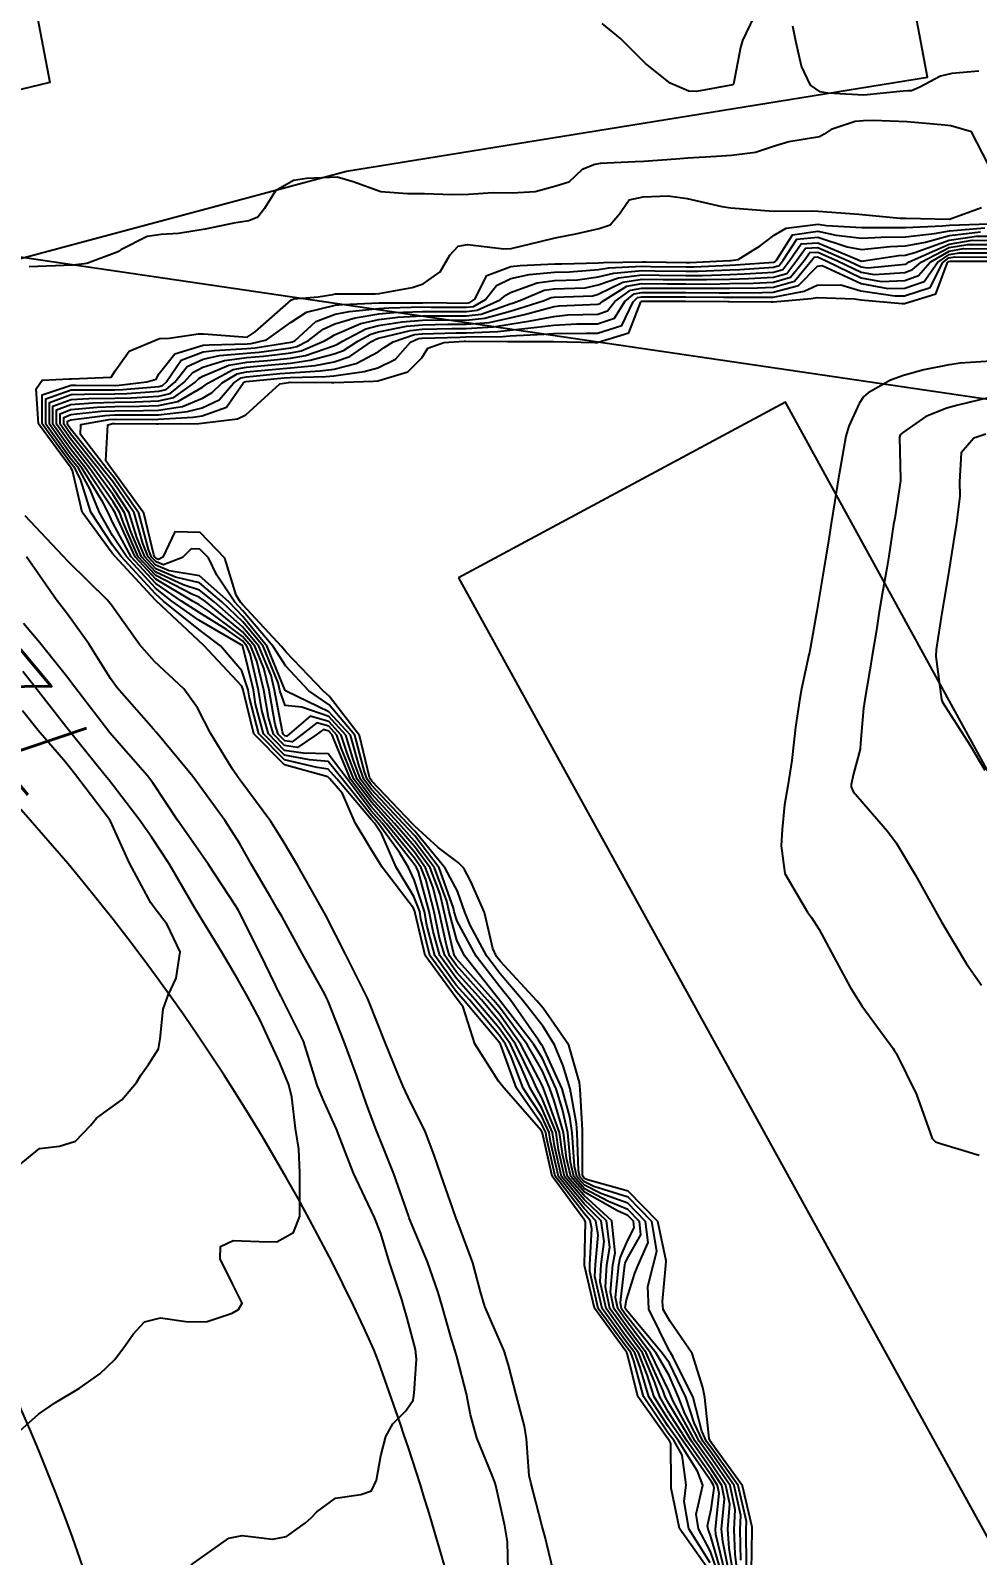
# Model space of a CAD drawing. Header units: metres. Extents: x 286371 to 293043, y 7462578 to 7466404.
# Drawn here: x 291218.5 to 291261.7, y 7463436.3 to 7463505.9 of the extents above; entities that cross this region are included whole.
import ezdxf
from ezdxf.enums import TextEntityAlignment as Align

# ---------------------------------------------------------------- set-up
doc = ezdxf.new("R2010")
doc.units = ezdxf.units.M
doc.header["$MEASUREMENT"] = 0
doc.linetypes.add('CONTINUO', pattern=[0])
for name, color, linetype in [('Cotas', 45, 'Continuous'), ('Curvas de Nivel 1m', 11, 'Continuous'), ('Curvas de Nivel 5m', 15, 'Continuous'), ('Edificações', 30, 'Continuous'), ('TEXTO', 45, 'Continuous'), ('Vias primárias', 230, 'Continuous')]:
    doc.layers.add(name, color=color, linetype=linetype)
doc.styles.add('Style-STANDARD', font='STANDARD.shx')

msp = doc.modelspace()

# ---------------------------------------------------------------- linework, layer by layer
at = {"layer": 'Curvas de Nivel 1m', "flags": 128}
for points, elevation in [([(291251.529, 7463506.562), (291251.01, 7463505.488), (291250.91, 7463505.167), (291250.595, 7463503.494), (291250.584, 7463503.474), (291250.564, 7463503.467), (291248.912, 7463503.164), (291248.559, 7463503.179), (291247.703, 7463503.537), (291246.577, 7463504.445), (291245.438, 7463505.572), (291244.604, 7463506.269)], 726), ([(291261.801, 7463504.08), (291260.564, 7463503.985), (291260.047, 7463503.856), (291259.101, 7463503.356), (291258.724, 7463503.19), (291258.551, 7463503.182), (291258.351, 7463503.168), (291256.548, 7463502.998), (291254.899, 7463503.079), (291254.55, 7463503.148), (291254.115, 7463503.441), (291253.699, 7463504.32), (291253.445, 7463505.452), (291253.298, 7463506.144)], 726), ([(291249.531, 7463435.968), (291248.562, 7463437.519), (291248.337, 7463438.758), (291248.44, 7463439.522), (291248.247, 7463440.882), (291247.881, 7463441.53), (291247.619, 7463441.884), (291246.478, 7463443.552), (291246.04, 7463445.188), (291245.903, 7463445.561), (291245.678, 7463445.859), (291244.419, 7463447.584), (291244.03, 7463449.289), (291244.038, 7463449.59), (291244.132, 7463451.215), (291244.056, 7463451.59), (291243.769, 7463451.91), (291242.455, 7463453.615), (291242.05, 7463455.392), (291242.021, 7463455.621), (291241.83, 7463456.006), (291240.688, 7463457.642), (291240.007, 7463459.528), (291239.955, 7463459.653), (291239.885, 7463459.749), (291238.267, 7463461.679), (291237.93, 7463462.049), (291236.733, 7463463.703), (291236.321, 7463465.367), (291236.265, 7463465.71), (291235.994, 7463466.4), (291235.194, 7463467.727), (291234.536, 7463469.237), (291234.194, 7463469.742), (291234.047, 7463469.911), (291232.473, 7463471.768), (291232.081, 7463472.209), (291231.574, 7463472.29), (291230.086, 7463472.629), (291228.918, 7463473.822), (291228.484, 7463475.474), (291228.433, 7463475.83), (291228.147, 7463476.698), (291227.171, 7463477.849), (291226.175, 7463478.591), (291224.565, 7463479.889), (291224.199, 7463480.218), (291222.637, 7463481.918), (291222.232, 7463482.441), (291221.243, 7463483.94), (291220.771, 7463485.461), (291220.511, 7463485.951), (291220.298, 7463486.219), (291219.018, 7463487.974), (291219.019, 7463489.3), (291220.351, 7463489.747), (291220.555, 7463489.748), (291222.351, 7463489.736), (291222.532, 7463489.741), (291223.807, 7463489.903), (291224.232, 7463490.021), (291224.36, 7463490.284), (291225.077, 7463491.18), (291226.38, 7463491.58), (291226.647, 7463491.593), (291228.38, 7463491.634), (291228.565, 7463491.646), (291229.273, 7463491.817), (291230.396, 7463492.62), (291231.098, 7463493.086), (291232.407, 7463493.396), (291232.74, 7463493.427), (291234.409, 7463493.501), (291234.634, 7463493.506), (291236.401, 7463493.514), (291236.587, 7463493.516), (291238.401, 7463493.498), (291238.554, 7463493.52), (291238.779, 7463493.669), (291239.332, 7463494.749), (291240.427, 7463495.167), (291240.857, 7463495.208), (291242.429, 7463495.287), (291242.751, 7463495.288), (291244.43, 7463495.333), (291244.663, 7463495.348), (291246.431, 7463495.376), (291246.61, 7463495.374), (291248.431, 7463495.345), (291248.607, 7463495.347), (291250.433, 7463495.441), (291250.483, 7463495.444), (291250.801, 7463495.489), (291251.815, 7463496.103), (291252.451, 7463496.596), (291252.995, 7463496.917), (291254.459, 7463497.095), (291254.843, 7463497.044), (291256.457, 7463496.946), (291256.902, 7463496.954), (291258.458, 7463496.951), (291260.14, 7463497.021), (291260.46, 7463497.051), (291262.271, 7463497.118)], 726), ([(291249.874, 7463435.499), (291249.539, 7463436.475), (291248.997, 7463437.513), (291248.892, 7463438.187), (291249.189, 7463439.51), (291248.955, 7463440.153), (291248.088, 7463441.527), (291247.624, 7463442.172), (291246.728, 7463443.548), (291246.34, 7463444.878), (291246.083, 7463445.558), (291245.682, 7463446.085), (291244.6, 7463447.581), (291244.269, 7463449.043), (291244.296, 7463449.586), (291244.416, 7463450.922), (291244.304, 7463451.586), (291243.772, 7463452.145), (291242.598, 7463453.612), (291242.235, 7463455.201), (291242.176, 7463455.619), (291241.835, 7463456.346), (291240.996, 7463457.637), (291240.435, 7463459.087), (291240.184, 7463459.65), (291239.89, 7463460.062), (291238.534, 7463461.675), (291237.934, 7463462.342), (291236.957, 7463463.699), (291236.597, 7463465.083), (291236.483, 7463465.707), (291236.006, 7463467.16), (291235.756, 7463467.718), (291235.347, 7463468.402), (291234.372, 7463469.74), (291234.05, 7463470.108), (291232.728, 7463471.765), (291232.086, 7463472.555), (291231.238, 7463472.636), (291230.09, 7463472.851), (291229.138, 7463473.819), (291228.766, 7463475.183), (291228.667, 7463475.826), (291228.192, 7463477.806), (291228.181, 7463477.834), (291228.164, 7463477.853), (291228.11, 7463477.891), (291226.181, 7463479.016), (291224.944, 7463479.883), (291224.203, 7463480.468), (291222.878, 7463481.915), (291222.238, 7463482.874), (291221.638, 7463483.934), (291221.204, 7463485.012), (291220.682, 7463485.949), (291220.301, 7463486.42), (291219.185, 7463487.972), (291219.185, 7463489.128), (291220.348, 7463489.531), (291220.757, 7463489.539), (291222.348, 7463489.541), (291222.712, 7463489.555), (291224.351, 7463489.689), (291224.512, 7463489.73), (291224.683, 7463489.89), (291225.367, 7463490.881), (291226.375, 7463491.267), (291226.894, 7463491.336), (291228.376, 7463491.425), (291228.751, 7463491.452), (291230.382, 7463491.707), (291230.454, 7463491.722), (291230.579, 7463491.792), (291231.513, 7463492.657), (291232.399, 7463492.991), (291233.04, 7463493.116), (291234.404, 7463493.254), (291234.854, 7463493.279), (291236.398, 7463493.317), (291236.784, 7463493.313), (291238.399, 7463493.307), (291238.723, 7463493.346), (291239.267, 7463493.661), (291239.768, 7463494.3), (291240.419, 7463494.612), (291241.258, 7463494.796), (291242.423, 7463494.911), (291243.11, 7463494.918), (291244.426, 7463495.026), (291244.907, 7463495.098), (291246.428, 7463495.178), (291246.805, 7463495.173), (291248.428, 7463495.149), (291248.796, 7463495.152), (291250.43, 7463495.223), (291250.681, 7463495.24), (291252.433, 7463495.369), (291252.505, 7463495.392), (291252.557, 7463495.463), (291253.288, 7463496.615), (291254.454, 7463496.786), (291255.278, 7463496.596), (291256.45, 7463496.456), (291257.333, 7463496.509), (291258.451, 7463496.528), (291259.778, 7463496.672), (291260.456, 7463496.799), (291262.078, 7463496.932)], 727), ([(291250.041, 7463435.497), (291249.55, 7463437.207), (291249.431, 7463437.506), (291249.412, 7463437.651), (291249.568, 7463438.411), (291249.705, 7463439.379), (291249.681, 7463439.503), (291249.586, 7463439.655), (291248.29, 7463441.524), (291247.628, 7463442.492), (291246.979, 7463443.544), (291246.656, 7463444.552), (291246.258, 7463445.556), (291245.685, 7463446.315), (291244.775, 7463447.578), (291244.509, 7463448.796), (291244.554, 7463449.582), (291244.687, 7463450.643), (291244.549, 7463451.583), (291243.775, 7463452.357), (291242.737, 7463453.61), (291242.419, 7463455.011), (291242.332, 7463455.617), (291241.841, 7463456.734), (291241.309, 7463457.633), (291240.901, 7463458.606), (291240.415, 7463459.646), (291239.895, 7463460.383), (291238.804, 7463461.671), (291237.938, 7463462.642), (291237.181, 7463463.696), (291236.878, 7463464.793), (291236.702, 7463465.704), (291236.206, 7463467.517), (291236.123, 7463467.713), (291236.016, 7463467.876), (291234.551, 7463469.737), (291234.052, 7463470.305), (291232.946, 7463471.761), (291232.091, 7463472.905), (291230.94, 7463472.943), (291230.093, 7463473.069), (291229.361, 7463473.816), (291229.058, 7463474.883), (291228.903, 7463475.823), (291228.514, 7463477.474), (291228.366, 7463477.831), (291228.167, 7463478.064), (291227.435, 7463478.585), (291226.187, 7463479.368), (291225.381, 7463479.877), (291224.206, 7463480.689), (291223.089, 7463481.911), (291222.247, 7463483.459), (291222.035, 7463483.928), (291221.787, 7463484.408), (291220.85, 7463485.946), (291220.304, 7463486.633), (291219.35, 7463487.969), (291219.35, 7463488.958), (291220.344, 7463489.315), (291220.952, 7463489.338), (291222.345, 7463489.351), (291222.896, 7463489.366), (291224.348, 7463489.47), (291224.688, 7463489.549), (291225.074, 7463489.884), (291225.637, 7463490.603), (291226.37, 7463490.93), (291227.126, 7463491.096), (291228.372, 7463491.214), (291228.936, 7463491.26), (291230.377, 7463491.459), (291230.65, 7463491.519), (291231.182, 7463491.782), (291231.857, 7463492.3), (291232.39, 7463492.545), (291233.319, 7463492.827), (291234.399, 7463493.003), (291235.065, 7463493.06), (291236.395, 7463493.115), (291236.974, 7463493.117), (291238.396, 7463493.111), (291238.89, 7463493.174), (291239.938, 7463493.651), (291240.204, 7463493.851), (291240.409, 7463493.979), (291241.622, 7463494.42), (291242.418, 7463494.534), (291243.465, 7463494.552), (291244.421, 7463494.695), (291245.131, 7463494.866), (291246.425, 7463494.979), (291246.998, 7463494.973), (291248.425, 7463494.953), (291248.982, 7463494.959), (291250.427, 7463495.01), (291250.88, 7463495.035), (291252.429, 7463495.133), (291252.68, 7463495.211), (291252.863, 7463495.458), (291253.486, 7463496.411), (291254.45, 7463496.507), (291255.794, 7463496.064), (291256.442, 7463495.942), (291257.749, 7463496.08), (291258.445, 7463496.107), (291259.371, 7463496.279), (291260.453, 7463496.577), (291261.882, 7463496.743)], 728), ([(291250.213, 7463435.494), (291249.792, 7463437.259), (291249.766, 7463437.501), (291249.943, 7463439.134), (291249.871, 7463439.5), (291249.59, 7463439.934), (291248.484, 7463441.521), (291247.634, 7463442.848), (291247.228, 7463443.541), (291247.004, 7463444.194), (291246.438, 7463445.553), (291245.689, 7463446.552), (291244.954, 7463447.576), (291244.743, 7463448.555), (291244.816, 7463449.578), (291244.944, 7463450.379), (291244.793, 7463451.579), (291243.778, 7463452.556), (291242.88, 7463453.608), (291242.6, 7463454.824), (291242.492, 7463455.614), (291241.848, 7463457.196), (291241.619, 7463457.628), (291241.418, 7463458.073), (291240.646, 7463459.643), (291239.9, 7463460.696), (291239.082, 7463461.667), (291237.943, 7463462.937), (291237.408, 7463463.693), (291237.175, 7463464.487), (291236.926, 7463465.7), (291236.541, 7463467.171), (291236.329, 7463467.71), (291236.021, 7463468.15), (291234.733, 7463469.734), (291234.055, 7463470.502), (291233.105, 7463471.759), (291232.367, 7463473.504), (291232.269, 7463473.772), (291232.107, 7463473.952), (291231.865, 7463474.021), (291231.53, 7463473.783), (291230.684, 7463473.206), (291230.096, 7463473.289), (291229.582, 7463473.812), (291229.356, 7463474.576), (291229.143, 7463475.819), (291228.83, 7463477.148), (291228.552, 7463477.829), (291228.171, 7463478.268), (291226.607, 7463479.439), (291226.192, 7463479.72), (291225.925, 7463479.868), (291224.209, 7463480.889), (291223.262, 7463481.909), (291222.415, 7463483.759), (291222.351, 7463483.923), (291222.256, 7463484.087), (291221.021, 7463485.943), (291220.307, 7463486.847), (291219.514, 7463487.967), (291219.516, 7463488.787), (291220.341, 7463489.091), (291221.149, 7463489.135), (291222.343, 7463489.156), (291223.084, 7463489.172), (291224.344, 7463489.248), (291224.863, 7463489.367), (291225.508, 7463489.877), (291225.907, 7463490.325), (291226.365, 7463490.562), (291227.344, 7463490.87), (291228.367, 7463491.004), (291229.124, 7463491.064), (291230.373, 7463491.221), (291230.847, 7463491.315), (291231.917, 7463491.771), (291232.201, 7463491.943), (291232.38, 7463492.045), (291233.577, 7463492.56), (291234.394, 7463492.739), (291235.268, 7463492.85), (291236.392, 7463492.915), (291237.166, 7463492.919), (291238.393, 7463492.917), (291239.065, 7463492.993), (291240.401, 7463493.455), (291240.542, 7463493.502), (291240.91, 7463493.637), (291241.955, 7463494.078), (291242.412, 7463494.153), (291243.818, 7463494.189), (291244.415, 7463494.324), (291245.34, 7463494.651), (291246.422, 7463494.779), (291247.193, 7463494.773), (291248.423, 7463494.756), (291249.174, 7463494.762), (291250.424, 7463494.799), (291251.081, 7463494.828), (291252.426, 7463494.903), (291252.854, 7463495.032), (291253.173, 7463495.453), (291253.682, 7463496.209), (291254.446, 7463496.253), (291256.434, 7463495.404), (291258.149, 7463495.669), (291258.439, 7463495.683), (291258.883, 7463495.808), (291260.45, 7463496.371), (291261.686, 7463496.553), (291262.453, 7463496.548)], 729), ([(291250.584, 7463435.489), (291250.396, 7463436.637), (291250.34, 7463437.493), (291250.429, 7463438.634), (291250.245, 7463439.495), (291249.598, 7463440.461), (291248.85, 7463441.516), (291247.857, 7463443.315), (291247.757, 7463443.533), (291247.648, 7463443.818), (291246.807, 7463445.547), (291245.696, 7463447.023), (291245.308, 7463447.57), (291245.202, 7463448.082), (291245.354, 7463449.57), (291245.42, 7463449.888), (291245.751, 7463450.662), (291246.06, 7463451.26), (291246.029, 7463451.56), (291245.768, 7463451.826), (291245.301, 7463452.042), (291243.784, 7463452.893), (291243.163, 7463453.604), (291242.967, 7463454.446), (291242.836, 7463455.609), (291242.404, 7463457.058), (291242.208, 7463457.619), (291241.866, 7463458.414), (291241.165, 7463459.635), (291239.909, 7463461.334), (291239.634, 7463461.659), (291237.952, 7463463.549), (291237.857, 7463463.686), (291237.808, 7463463.835), (291237.381, 7463465.693), (291237.194, 7463466.499), (291236.739, 7463467.704), (291236.028, 7463468.677), (291235.114, 7463469.728), (291234.061, 7463470.89), (291233.41, 7463471.754), (291232.961, 7463472.892), (291232.685, 7463473.766), (291232.113, 7463474.393), (291231.268, 7463474.636), (291230.298, 7463473.802), (291230.19, 7463473.716), (291230.103, 7463473.727), (291230.028, 7463473.806), (291229.991, 7463473.921), (291229.632, 7463475.812), (291229.475, 7463476.484), (291228.921, 7463477.823), (291228.177, 7463478.709), (291226.884, 7463479.854), (291226.202, 7463480.388), (291225.46, 7463480.621), (291224.214, 7463481.21), (291223.562, 7463481.904), (291223.061, 7463483.093), (291222.785, 7463483.916), (291222.266, 7463484.737), (291221.385, 7463485.938), (291220.314, 7463487.289), (291219.847, 7463487.962), (291219.848, 7463488.445), (291220.334, 7463488.639), (291221.527, 7463488.746), (291222.337, 7463488.771), (291223.46, 7463488.785), (291224.338, 7463488.817), (291225.223, 7463488.994), (291226.35, 7463489.659), (291226.468, 7463489.747), (291226.617, 7463489.86), (291227.743, 7463490.457), (291228.359, 7463490.574), (291229.502, 7463490.671), (291230.363, 7463490.756), (291231.266, 7463490.881), (291232.365, 7463491.172), (291232.79, 7463491.336), (291233.434, 7463491.749), (291234.037, 7463492.083), (291234.383, 7463492.184), (291235.662, 7463492.441), (291236.386, 7463492.507), (291237.546, 7463492.528), (291238.387, 7463492.528), (291239.434, 7463492.613), (291240.392, 7463492.816), (291241.055, 7463492.974), (291242.4, 7463493.333), (291242.637, 7463493.375), (291244.402, 7463493.442), (291244.508, 7463493.477), (291244.621, 7463493.581), (291245.717, 7463494.262), (291246.416, 7463494.384), (291247.579, 7463494.375), (291248.417, 7463494.369), (291249.557, 7463494.367), (291250.417, 7463494.383), (291251.487, 7463494.41), (291252.419, 7463494.445), (291253.202, 7463494.673), (291253.82, 7463495.444), (291254.077, 7463495.802), (291254.44, 7463495.823), (291255.345, 7463495.421), (291256.426, 7463494.901), (291257.026, 7463494.795), (291258.427, 7463494.894), (291258.773, 7463495.025), (291259.165, 7463495.363), (291260.444, 7463496.031), (291261.29, 7463496.171), (291262.447, 7463496.169)], 731), ([(291250.779, 7463435.486), (291250.672, 7463436.353), (291250.62, 7463437.488), (291250.679, 7463438.376), (291250.437, 7463439.492), (291249.602, 7463440.712), (291249.022, 7463441.513), (291248.375, 7463442.781), (291248.086, 7463443.528), (291247.659, 7463444.511), (291247.056, 7463445.544), (291245.7, 7463447.263), (291245.486, 7463447.568), (291245.429, 7463447.848), (291245.629, 7463449.566), (291245.648, 7463449.653), (291245.738, 7463449.845), (291246.369, 7463450.941), (291246.303, 7463451.556), (291245.772, 7463452.105), (291244.893, 7463452.462), (291243.786, 7463453.05), (291243.302, 7463453.602), (291243.15, 7463454.258), (291243.029, 7463455.606), (291242.779, 7463456.671), (291242.494, 7463457.615), (291241.875, 7463458.997), (291241.475, 7463459.631), (291239.914, 7463461.654), (291238.306, 7463463.679), (291237.965, 7463464.395), (291237.613, 7463465.69), (291237.503, 7463466.18), (291236.946, 7463467.7), (291236.032, 7463468.922), (291235.314, 7463469.725), (291234.064, 7463471.086), (291233.56, 7463471.752), (291233.235, 7463472.609), (291232.893, 7463473.763), (291232.117, 7463474.612), (291230.876, 7463475.04), (291230.124, 7463475.112), (291229.878, 7463475.808), (291229.797, 7463476.152), (291229.108, 7463477.82), (291228.181, 7463478.941), (291227.234, 7463479.849), (291226.207, 7463480.715), (291225.119, 7463480.973), (291224.216, 7463481.365), (291223.711, 7463481.902), (291223.352, 7463482.793), (291223.002, 7463483.913), (291222.271, 7463485.031), (291221.573, 7463485.935), (291220.318, 7463487.519), (291220.014, 7463487.959), (291220.015, 7463488.273), (291220.331, 7463488.404), (291221.715, 7463488.552), (291222.334, 7463488.578), (291223.654, 7463488.584), (291224.335, 7463488.605), (291225.433, 7463488.777), (291226.34, 7463489.146), (291226.788, 7463489.415), (291227.249, 7463489.851), (291227.923, 7463490.271), (291228.354, 7463490.356), (291229.692, 7463490.473), (291230.359, 7463490.533), (291231.491, 7463490.648), (291232.36, 7463490.819), (291233.069, 7463491.049), (291234.07, 7463491.739), (291234.262, 7463491.85), (291234.377, 7463491.89), (291235.85, 7463492.247), (291236.383, 7463492.306), (291237.736, 7463492.332), (291238.384, 7463492.335), (291239.633, 7463492.408), (291240.387, 7463492.526), (291241.331, 7463492.69), (291242.393, 7463492.89), (291243.033, 7463492.966), (291244.395, 7463492.994), (291244.835, 7463493.14), (291245.182, 7463493.573), (291245.885, 7463494.09), (291246.413, 7463494.181), (291247.769, 7463494.178), (291248.414, 7463494.173), (291249.747, 7463494.171), (291250.414, 7463494.176), (291251.692, 7463494.199), (291252.415, 7463494.219), (291253.377, 7463494.492), (291254.154, 7463495.439), (291254.274, 7463495.599), (291254.437, 7463495.607), (291254.832, 7463495.428), (291256.423, 7463494.646), (291257.332, 7463494.479), (291258.421, 7463494.526), (291259.039, 7463494.751), (291259.583, 7463495.357), (291260.442, 7463495.872), (291261.093, 7463495.981), (291262.444, 7463495.979)], 732), ([(291250.934, 7463436.083), (291250.899, 7463437.484), (291250.93, 7463438.118), (291250.626, 7463439.489), (291249.606, 7463440.95), (291249.195, 7463441.511), (291248.795, 7463442.348), (291248.417, 7463443.523), (291247.667, 7463445.076), (291247.345, 7463445.539), (291245.703, 7463447.504), (291245.661, 7463447.565), (291245.65, 7463447.621), (291245.71, 7463447.97), (291246.091, 7463449.197), (291246.249, 7463449.557), (291246.705, 7463450.595), (291246.584, 7463451.552), (291245.776, 7463452.381), (291244.542, 7463452.824), (291243.788, 7463453.207), (291243.441, 7463453.6), (291243.335, 7463454.067), (291243.234, 7463455.603), (291243.115, 7463456.325), (291242.777, 7463457.611), (291241.883, 7463459.543), (291241.829, 7463459.625), (291241.684, 7463459.831), (291240.423, 7463461.647), (291239.926, 7463462.271), (291238.85, 7463463.671), (291237.978, 7463465.266), (291237.845, 7463465.687), (291237.809, 7463465.865), (291237.15, 7463467.697), (291236.036, 7463469.162), (291235.514, 7463469.722), (291234.067, 7463471.283), (291233.709, 7463471.75), (291233.496, 7463472.34), (291233.098, 7463473.76), (291232.12, 7463474.834), (291230.169, 7463475.768), (291230.134, 7463475.784), (291230.126, 7463475.805), (291229.293, 7463477.818), (291228.184, 7463479.186), (291227.544, 7463479.844), (291226.212, 7463481.044), (291224.826, 7463481.274), (291224.218, 7463481.521), (291223.859, 7463481.9), (291223.621, 7463482.516), (291223.221, 7463483.91), (291222.275, 7463485.302), (291221.771, 7463485.932), (291220.321, 7463487.748), (291220.181, 7463487.957), (291220.18, 7463488.103), (291220.327, 7463488.166), (291221.897, 7463488.365), (291222.331, 7463488.386), (291223.846, 7463488.387), (291224.332, 7463488.393), (291225.659, 7463488.543), (291226.331, 7463488.718), (291227.111, 7463489.08), (291227.762, 7463489.843), (291228.103, 7463490.084), (291228.35, 7463490.133), (291229.88, 7463490.278), (291230.354, 7463490.309), (291231.725, 7463490.406), (291232.355, 7463490.485), (291233.369, 7463490.739), (291234.367, 7463491.265), (291234.634, 7463491.467), (291235.054, 7463491.724), (291236.032, 7463492.059), (291236.38, 7463492.098), (291237.922, 7463492.14), (291238.381, 7463492.14), (291239.838, 7463492.196), (291240.383, 7463492.252), (291241.62, 7463492.392), (291242.387, 7463492.486), (291243.435, 7463492.552), (291244.389, 7463492.555), (291245.162, 7463492.803), (291245.633, 7463493.566), (291246.052, 7463493.917), (291246.41, 7463493.981), (291247.963, 7463493.979), (291248.411, 7463493.977), (291249.943, 7463493.97), (291250.411, 7463493.969), (291251.901, 7463493.983), (291252.412, 7463493.994), (291253.563, 7463494.301), (291254.43, 7463495.174), (291254.645, 7463495.217), (291256.419, 7463494.384), (291257.647, 7463494.155), (291258.416, 7463494.17), (291259.307, 7463494.475), (291259.907, 7463495.352), (291260.44, 7463495.713), (291260.896, 7463495.791), (291262.441, 7463495.789)], 733), ([(291251.184, 7463435.825), (291251.173, 7463437.48), (291251.184, 7463437.855), (291250.813, 7463439.486), (291249.609, 7463441.181), (291249.366, 7463441.508), (291249.156, 7463441.977), (291248.757, 7463443.518), (291247.826, 7463445.378), (291247.733, 7463445.534), (291247.675, 7463445.631), (291246.723, 7463447.549), (291246.69, 7463448.58), (291246.931, 7463449.546), (291247.089, 7463450.199), (291246.861, 7463451.548), (291245.78, 7463452.659), (291244.222, 7463453.153), (291243.791, 7463453.36), (291243.585, 7463453.598), (291243.52, 7463453.877), (291243.461, 7463455.6), (291243.422, 7463456.009), (291243.137, 7463457.605), (291242.819, 7463458.661), (291242.428, 7463459.616), (291241.897, 7463460.459), (291240.979, 7463461.638), (291239.938, 7463462.861), (291239.324, 7463463.664), (291238.571, 7463465.079), (291238.328, 7463465.679), (291237.998, 7463466.632), (291237.434, 7463467.693), (291236.039, 7463469.385), (291235.722, 7463469.719), (291234.07, 7463471.473), (291233.863, 7463471.748), (291233.744, 7463472.085), (291233.304, 7463473.756), (291232.125, 7463475.146), (291231.198, 7463475.788), (291230.151, 7463476.909), (291229.573, 7463477.813), (291228.188, 7463479.442), (291227.814, 7463479.84), (291226.996, 7463481.069), (291226.615, 7463481.859), (291226.23, 7463482.26), (291225.832, 7463482.268), (291225.43, 7463481.876), (291224.57, 7463481.537), (291224.221, 7463481.674), (291224.011, 7463481.898), (291223.88, 7463482.249), (291223.438, 7463483.907), (291222.279, 7463485.556), (291221.971, 7463485.929), (291220.772, 7463487.49), (291220.783, 7463487.948), (291222.076, 7463488.18), (291222.328, 7463488.192), (291224.044, 7463488.183), (291224.328, 7463488.187), (291225.907, 7463488.286), (291226.324, 7463488.343), (291227.434, 7463488.746), (291228.207, 7463489.837), (291228.285, 7463489.896), (291228.346, 7463489.908), (291230.074, 7463490.076), (291230.35, 7463490.09), (291231.974, 7463490.148), (291232.35, 7463490.172), (291233.728, 7463490.369), (291234.356, 7463490.533), (291235.155, 7463490.93), (291235.844, 7463491.712), (291236.212, 7463491.872), (291236.377, 7463491.895), (291238.113, 7463491.944), (291238.378, 7463491.949), (291240.055, 7463491.973), (291240.379, 7463491.993), (291241.927, 7463492.075), (291242.381, 7463492.101), (291243.847, 7463492.127), (291244.382, 7463492.122), (291245.489, 7463492.466), (291246.019, 7463493.56), (291246.218, 7463493.746), (291246.407, 7463493.781), (291248.152, 7463493.784), (291248.408, 7463493.78), (291250.139, 7463493.768), (291250.408, 7463493.764), (291252.108, 7463493.77), (291252.409, 7463493.771), (291253.822, 7463494.034), (291254.417, 7463494.309), (291255.504, 7463494.332), (291256.414, 7463494.051), (291257.969, 7463493.823), (291258.411, 7463493.82), (291259.574, 7463494.2), (291260.163, 7463495.349), (291260.437, 7463495.555), (291260.7, 7463495.601), (291262.438, 7463495.6)], 734), ([(291262.342, 7463489.193), (291260.848, 7463488.826), (291260.334, 7463488.696), (291259.376, 7463488.311), (291258.317, 7463487.574), (291258.212, 7463487.479), (291258.174, 7463487.377), (291258.229, 7463485.432), (291258.227, 7463485.375), (291257.959, 7463483.678), (291257.91, 7463483.38), (291257.682, 7463481.933), (291257.594, 7463481.384), (291257.392, 7463480.201), (291257.255, 7463479.389), (291257.106, 7463478.465), (291256.934, 7463477.393), (291256.821, 7463476.728), (291256.601, 7463475.397), (291256.538, 7463474.989), (291256.402, 7463473.4), (291256.384, 7463473.115), (291256.076, 7463471.999), (291255.964, 7463471.508), (291255.969, 7463471.406), (291256.061, 7463471.187), (291257.628, 7463469.381), (291258.026, 7463468.85), (291258.914, 7463467.361), (291259.976, 7463465.454), (291260.034, 7463465.344), (291260.114, 7463465.2), (291261.236, 7463463.325), (291261.929, 7463462.342)], 734), ([(291262.125, 7463487.509), (291261.576, 7463487.326), (291260.986, 7463486.653), (291260.919, 7463485.335), (291260.929, 7463484.679), (291260.77, 7463483.337), (291260.696, 7463482.889), (291260.449, 7463481.341), (291260.419, 7463481.144), (291260.202, 7463479.889), (291260.12, 7463479.421), (291260.11, 7463479.346), (291259.844, 7463477.674), (291259.837, 7463477.349), (291260.093, 7463475.386), (291260.103, 7463475.345), (291260.133, 7463475.275), (291261.389, 7463473.325), (291262.077, 7463472.165)], 733), ([(291242.353, 7463435.612), (291241.974, 7463437.192), (291241.857, 7463437.62), (291241.571, 7463438.743), (291241.336, 7463439.628), (291241.267, 7463439.951), (291241.138, 7463441.632), (291241.054, 7463442.202), (291240.675, 7463443.639), (291240.319, 7463444.99), (291240.117, 7463445.648), (291239.689, 7463446.624), (291239.244, 7463447.661), (291239.039, 7463448.34), (291238.689, 7463449.67), (291238.053, 7463451.387), (291237.932, 7463451.682), (291237.771, 7463452.128), (291237.234, 7463453.693), (291236.929, 7463454.575), (291236.491, 7463455.704), (291235.843, 7463457.004), (291235.505, 7463457.72), (291235.248, 7463458.342), (291234.682, 7463459.733), (291233.923, 7463461.648), (291233.883, 7463461.745), (291233.836, 7463461.835), (291232.871, 7463463.761), (291231.98, 7463465.52), (291231.842, 7463465.777), (291231.627, 7463466.143), (291230.695, 7463467.794), (291230.031, 7463468.925), (291229.468, 7463469.813), (291228.072, 7463471.71), (291227.976, 7463471.836), (291227.711, 7463472.209), (291226.707, 7463473.855), (291226.121, 7463475.01), (291225.499, 7463475.874), (291224.152, 7463477.121), (291223.463, 7463477.905), (291222.191, 7463479.702), (291221.999, 7463479.927), (291220.22, 7463481.685), (291219.963, 7463481.958), (291218.251, 7463483.786)], 724), ([(291240.308, 7463435.643), (291240.271, 7463436.916), (291240.149, 7463437.646), (291239.735, 7463439.499), (291239.69, 7463439.653), (291239.588, 7463439.915), (291238.873, 7463441.666), (291238.586, 7463442.714), (291238.399, 7463443.673), (291237.959, 7463445.391), (291237.869, 7463445.682), (291237.683, 7463446.287), (291237.284, 7463447.691), (291237.101, 7463448.306), (291236.624, 7463449.701), (291235.799, 7463451.678), (291235.785, 7463451.714), (291235.765, 7463451.773), (291235.08, 7463453.725), (291234.599, 7463454.946), (291234.283, 7463455.738), (291233.842, 7463456.91), (291233.549, 7463457.749), (291233.383, 7463458.232), (291232.811, 7463459.761), (291232.077, 7463461.617), (291232.007, 7463461.773), (291231.926, 7463461.931), (291230.899, 7463463.79), (291229.979, 7463465.46), (291229.777, 7463465.808), (291229.459, 7463466.346), (291228.601, 7463467.826), (291228.029, 7463468.833), (291227.377, 7463469.844), (291226.071, 7463471.649), (291225.906, 7463471.867), (291224.952, 7463473.02), (291224.225, 7463473.893), (291224.106, 7463474.038), (291222.449, 7463475.92), (291222.14, 7463476.352), (291221.157, 7463477.94), (291220.184, 7463479.289), (291219.667, 7463479.962), (291218.3, 7463481.907)], 723), ([(291225.833, 7463435.868), (291227.543, 7463437.094), (291228.159, 7463437.211), (291229.543, 7463437.038), (291230.174, 7463437.165), (291231.042, 7463437.782), (291231.311, 7463438.024), (291231.562, 7463438.295), (291232.42, 7463438.914), (291233.574, 7463439.076), (291234.066, 7463439.248), (291234.284, 7463439.734), (291234.483, 7463440.849), (291234.718, 7463441.728), (291235.034, 7463442.312), (291235.632, 7463442.909), (291235.964, 7463443.384), (291236.008, 7463443.709), (291236.112, 7463445.264), (291236.066, 7463445.709), (291235.695, 7463447.138), (291235.526, 7463447.717), (291235.442, 7463447.984), (291234.876, 7463449.727), (291234.483, 7463451.004), (291234.206, 7463451.738), (291233.777, 7463452.634), (291233.237, 7463453.753), (291232.868, 7463454.699), (291232.461, 7463455.765), (291231.845, 7463457.15), (291231.586, 7463457.778), (291231.467, 7463458.175), (291230.954, 7463459.789), (291229.969, 7463461.758), (291229.945, 7463461.804), (291229.925, 7463461.846), (291228.97, 7463463.819), (291227.983, 7463465.759), (291227.94, 7463465.835), (291227.867, 7463465.955), (291226.612, 7463467.855), (291226.027, 7463468.7), (291225.209, 7463469.877), (291224.069, 7463471.582), (291223.832, 7463471.898), (291222.103, 7463473.88), (291222.069, 7463473.925), (291221.907, 7463474.127), (291220.516, 7463475.949), (291220.141, 7463476.449), (291218.919, 7463477.973), (291218.177, 7463478.859)], 722), ([(291218.004, 7463441.989), (291218.849, 7463442.753), (291219.634, 7463443.286), (291220.72, 7463443.943), (291221.654, 7463444.591), (291222.336, 7463445.242), (291222.825, 7463445.907), (291223.174, 7463446.41), (291223.69, 7463446.974), (291224.421, 7463447.156), (291225.691, 7463446.965), (291226.559, 7463446.983), (291227.697, 7463447.358), (291227.991, 7463447.539), (291228.161, 7463447.828), (291227.717, 7463448.699), (291227.15, 7463449.843), (291227.172, 7463450.414), (291227.747, 7463450.689), (291228.929, 7463450.634), (291229.746, 7463450.629), (291230.502, 7463451.044), (291230.793, 7463451.789), (291230.787, 7463452.781), (291230.795, 7463453.789), (291230.746, 7463454.854), (291230.596, 7463455.793), (291230.423, 7463457.225), (291230.283, 7463457.798), (291229.879, 7463458.8), (291229.405, 7463459.812), (291228.957, 7463460.771), (291228.402, 7463461.827), (291227.936, 7463462.639), (291227.233, 7463463.845), (291226.031, 7463465.816), (291226.002, 7463465.864), (291225.985, 7463465.896), (291224.819, 7463467.882), (291224.032, 7463469.09), (291223.457, 7463469.903), (291222.071, 7463471.72), (291221.906, 7463471.927), (291221.019, 7463473.012), (291220.265, 7463473.952), (291220.107, 7463474.156), (291218.682, 7463475.976), (291218.144, 7463476.674)], 721)]:
    msp.add_lwpolyline(points, dxfattribs=dict(at, elevation=elevation))
at = {"layer": 'Curvas de Nivel 5m', "flags": 128}
for points, elevation in [([(291262.494, 7463499.304), (291261.472, 7463501.32), (291260.528, 7463501.587), (291260.253, 7463501.614), (291258.53, 7463501.775), (291256.97, 7463501.835), (291256.53, 7463501.824), (291256.147, 7463501.793), (291255.055, 7463501.426), (291254.739, 7463501.213), (291254.519, 7463501.092), (291253.117, 7463500.854), (291252.512, 7463500.672), (291251.606, 7463500.38), (291250.505, 7463500.231), (291249.821, 7463500.192), (291248.506, 7463500.121), (291247.968, 7463500.069), (291246.502, 7463499.955), (291246.109, 7463499.953), (291244.508, 7463499.87), (291244.268, 7463499.828), (291243.687, 7463499.597), (291243.078, 7463499.02), (291242.488, 7463498.833), (291241.533, 7463498.579), (291240.487, 7463498.522), (291239.62, 7463498.524), (291238.486, 7463498.452), (291237.736, 7463498.435), (291236.486, 7463498.482), (291235.711, 7463498.49), (291234.487, 7463498.569), (291233.219, 7463499.027), (291232.496, 7463499.252), (291231.095, 7463499.185), (291230.493, 7463499.087), (291229.671, 7463498.622), (291229.183, 7463497.814), (291228.868, 7463497.419), (291228.466, 7463497.255), (291227.776, 7463497.15), (291226.459, 7463496.874), (291225.254, 7463496.677), (291224.455, 7463496.631), (291223.825, 7463496.532), (291222.608, 7463495.922), (291222.511, 7463495.855), (291222.442, 7463495.82), (291221.069, 7463495.31), (291220.433, 7463495.228), (291219.224, 7463495.181), (291218.431, 7463495.146)], 725), ([(291249.525, 7463435.545), (291248.125, 7463437.526), (291247.745, 7463439.368), (291247.752, 7463439.532), (291247.737, 7463441.408), (291247.669, 7463441.534), (291247.615, 7463441.606), (291246.226, 7463443.556), (291245.754, 7463445.482), (291245.727, 7463445.564), (291245.675, 7463445.63), (291244.244, 7463447.586), (291243.788, 7463449.539), (291243.787, 7463449.594), (291243.829, 7463451.527), (291243.813, 7463451.594), (291243.765, 7463451.653), (291242.313, 7463453.617), (291241.866, 7463455.582), (291241.86, 7463455.624), (291241.825, 7463455.693), (291240.106, 7463457.651), (291239.859, 7463457.96), (291238.783, 7463459.671), (291238.255, 7463461.342), (291237.997, 7463461.683), (291237.925, 7463461.766), (291236.507, 7463463.706), (291236.061, 7463465.635), (291236.048, 7463465.713), (291235.986, 7463465.858), (291234.548, 7463467.736), (291234.027, 7463468.578), (291233.311, 7463469.755), (291232.732, 7463471.096), (291232.159, 7463471.773), (291232.075, 7463471.863), (291231.967, 7463471.885), (291230.083, 7463472.414), (291228.695, 7463473.826), (291228.21, 7463475.757), (291228.197, 7463475.833), (291228.137, 7463475.999), (291226.4, 7463477.861), (291226.167, 7463478.082), (291224.227, 7463479.894), (291224.195, 7463479.925), (291222.356, 7463481.922), (291222.226, 7463482.069), (291220.846, 7463483.946), (291220.4, 7463485.845), (291220.345, 7463485.954), (291220.295, 7463486.017), (291218.851, 7463487.977), (291218.754, 7463489.572), (291219.021, 7463489.974), (291220.278, 7463490.032), (291220.355, 7463490.041), (291222.175, 7463490.109), (291222.361, 7463490.404), (291222.994, 7463491.296), (291224.384, 7463491.871), (291224.406, 7463491.872), (291224.826, 7463491.888), (291226.168, 7463492.087), (291226.387, 7463492.094), (291226.599, 7463492.072), (291228.386, 7463491.932), (291228.744, 7463492.182), (291230.412, 7463493.648), (291230.522, 7463493.683), (291231.628, 7463493.776), (291232.3, 7463493.882), (291232.416, 7463493.918), (291234.235, 7463493.919), (291234.417, 7463493.931), (291235.914, 7463494.212), (291236.417, 7463494.376), (291237.202, 7463494.92), (291237.646, 7463495.686), (291238.021, 7463496.102), (291238.444, 7463496.172), (291240.11, 7463495.98), (291240.441, 7463495.988), (291241.764, 7463496.308), (291242.447, 7463496.469), (291243.397, 7463496.653), (291244.454, 7463496.897), (291244.968, 7463497.065), (291245.39, 7463497.571), (291245.828, 7463498.213), (291246.476, 7463498.354), (291247.614, 7463498.4), (291248.475, 7463498.269), (291250.066, 7463497.904), (291250.469, 7463497.848), (291252.229, 7463497.706), (291252.468, 7463497.697), (291254.205, 7463497.702), (291254.468, 7463497.688), (291256.315, 7463497.558), (291256.466, 7463497.545), (291258.214, 7463497.378), (291258.464, 7463497.372), (291260.464, 7463497.334), (291261.921, 7463497.864)], 725), ([(291250.395, 7463435.491), (291250.104, 7463436.938), (291250.053, 7463437.497), (291250.185, 7463438.886), (291250.058, 7463439.497), (291249.595, 7463440.203), (291248.672, 7463441.519), (291247.64, 7463443.239), (291247.479, 7463443.537), (291247.376, 7463443.811), (291246.612, 7463445.55), (291245.692, 7463446.783), (291245.129, 7463447.573), (291244.972, 7463448.319), (291245.083, 7463449.574), (291245.188, 7463450.127), (291245.037, 7463451.575), (291243.781, 7463452.738), (291243.018, 7463453.606), (291242.783, 7463454.636), (291242.651, 7463455.612), (291241.968, 7463457.507), (291241.921, 7463457.623), (291241.856, 7463457.781), (291240.884, 7463459.639), (291239.904, 7463461.014), (291239.355, 7463461.663), (291237.947, 7463463.243), (291237.63, 7463463.689), (291237.483, 7463464.17), (291237.151, 7463465.697), (291236.871, 7463466.831), (291236.533, 7463467.707), (291236.025, 7463468.422), (291234.921, 7463469.731), (291234.058, 7463470.699), (291233.256, 7463471.757), (291232.674, 7463473.187), (291232.477, 7463473.769), (291232.11, 7463474.172), (291231.566, 7463474.329), (291230.887, 7463473.793), (291230.437, 7463473.461), (291230.1, 7463473.508), (291229.803, 7463473.809), (291229.668, 7463474.254), (291229.385, 7463475.816), (291229.15, 7463476.818), (291228.735, 7463477.826), (291228.174, 7463478.483), (291226.475, 7463479.86), (291226.197, 7463480.06), (291225.882, 7463480.186), (291224.212, 7463481.059), (291223.409, 7463481.907), (291222.752, 7463483.412), (291222.567, 7463483.92), (291222.262, 7463484.425), (291221.204, 7463485.941), (291220.311, 7463487.065), (291219.682, 7463487.964), (291219.682, 7463488.616), (291220.338, 7463488.864), (291221.341, 7463488.938), (291222.34, 7463488.964), (291223.272, 7463488.979), (291224.341, 7463489.031), (291225.04, 7463489.184), (291225.995, 7463489.87), (291226.178, 7463490.046), (291226.358, 7463490.157), (291227.551, 7463490.656), (291228.363, 7463490.791), (291229.311, 7463490.87), (291230.368, 7463490.987), (291231.05, 7463491.105), (291232.371, 7463491.559), (291232.513, 7463491.622), (291232.743, 7463491.759), (291233.811, 7463492.317), (291234.389, 7463492.469), (291235.466, 7463492.644), (291236.389, 7463492.712), (291237.355, 7463492.724), (291238.39, 7463492.721), (291239.246, 7463492.807), (291240.396, 7463493.124), (291240.792, 7463493.244), (291241.943, 7463493.621), (291242.271, 7463493.751), (291242.406, 7463493.77), (291244.166, 7463493.83), (291244.409, 7463493.908), (291245.537, 7463494.448), (291246.419, 7463494.583), (291247.385, 7463494.575), (291248.42, 7463494.565), (291249.364, 7463494.566), (291250.421, 7463494.591), (291251.282, 7463494.62), (291252.422, 7463494.675), (291253.028, 7463494.852), (291253.493, 7463495.449), (291253.882, 7463496.004), (291254.443, 7463496.038), (291255.872, 7463495.413), (291256.43, 7463495.153), (291256.728, 7463495.101), (291258.432, 7463495.271), (291258.507, 7463495.299), (291258.616, 7463495.372), (291260.447, 7463496.19), (291261.489, 7463496.363), (291262.45, 7463496.358)], 730), ([(291251.423, 7463435.578), (291251.444, 7463437.476), (291251.443, 7463437.589), (291251.005, 7463439.483), (291249.613, 7463441.408), (291249.54, 7463441.506), (291249.481, 7463441.641), (291249.281, 7463443.51), (291249.199, 7463443.963), (291248.708, 7463445.519), (291247.696, 7463446.979), (291247.381, 7463447.539), (291247.349, 7463447.901), (291247.506, 7463449.538), (291247.525, 7463449.75), (291247.138, 7463451.544), (291245.785, 7463452.938), (291243.929, 7463453.455), (291243.793, 7463453.519), (291243.725, 7463453.595), (291243.705, 7463453.686), (291243.703, 7463455.596), (291243.705, 7463455.717), (291243.591, 7463457.598), (291243.563, 7463457.894), (291243.074, 7463459.607), (291241.909, 7463461.297), (291241.61, 7463461.629), (291239.949, 7463463.423), (291239.77, 7463463.657), (291239.606, 7463464.013), (291239.227, 7463465.666), (291238.595, 7463467.085), (291238.28, 7463467.68), (291238.018, 7463467.953), (291237.1, 7463468.627), (291236.042, 7463469.61), (291235.939, 7463469.716), (291234.073, 7463471.664), (291234.013, 7463471.745), (291233.978, 7463471.844), (291233.514, 7463473.753), (291232.131, 7463475.545), (291231.872, 7463475.778), (291230.16, 7463477.554), (291229.946, 7463477.808), (291228.192, 7463479.707), (291228.076, 7463479.836), (291227.88, 7463480.158), (291227.364, 7463481.847), (291226.241, 7463483.018), (291225.079, 7463483.045), (291224.528, 7463481.89), (291224.328, 7463481.787), (291224.223, 7463481.828), (291224.161, 7463481.895), (291224.122, 7463482), (291223.659, 7463483.903), (291222.282, 7463485.806), (291222.182, 7463485.926), (291221.927, 7463486.294), (291222.017, 7463487.929), (291222.253, 7463487.998), (291222.325, 7463488.002), (291224.24, 7463487.981), (291224.325, 7463487.979), (291226.183, 7463488), (291226.317, 7463488.007), (291227.95, 7463488.212), (291228.322, 7463488.39), (291229.884, 7463489.804), (291230.268, 7463489.874), (291230.346, 7463489.879), (291232.238, 7463489.874), (291232.346, 7463489.876), (291234.149, 7463489.936), (291234.347, 7463489.947), (291235.716, 7463490.351), (291236.363, 7463490.992), (291236.632, 7463491.439), (291237.367, 7463491.69), (291238.298, 7463491.753), (291238.375, 7463491.754), (291240.278, 7463491.744), (291240.376, 7463491.742), (291242.249, 7463491.744), (291242.376, 7463491.743), (291244.266, 7463491.696), (291244.376, 7463491.695), (291245.816, 7463492.13), (291246.367, 7463493.555), (291246.385, 7463493.574), (291246.404, 7463493.576), (291248.345, 7463493.585), (291248.405, 7463493.584), (291250.337, 7463493.563), (291250.405, 7463493.565), (291252.32, 7463493.551), (291252.405, 7463493.55), (291254.142, 7463493.704), (291254.409, 7463493.746), (291256.125, 7463493.692), (291256.408, 7463493.647), (291258.3, 7463493.482), (291258.406, 7463493.479), (291259.84, 7463493.925), (291260.373, 7463495.345), (291260.435, 7463495.396), (291260.498, 7463495.406), (291262.436, 7463495.408)], 735), ([(291262.367, 7463490.837), (291260.954, 7463490.747), (291260.364, 7463490.656), (291259.281, 7463490.44), (291258.356, 7463490.191), (291257.768, 7463489.969), (291256.745, 7463489.398), (291256.536, 7463489.207), (291256.337, 7463488.905), (291255.864, 7463487.868), (291255.726, 7463487.413), (291255.507, 7463486.205), (291255.373, 7463485.418), (291255.221, 7463484.469), (291255.055, 7463483.422), (291254.943, 7463482.725), (291254.737, 7463481.427), (291254.66, 7463480.985), (291254.394, 7463479.431), (291254.366, 7463479.257), (291254.174, 7463478.125), (291254.059, 7463477.542), (291254.037, 7463477.436), (291253.707, 7463475.874), (291253.631, 7463475.442), (291253.431, 7463474.128), (291253.349, 7463473.446), (291253.256, 7463472.612), (291253.076, 7463471.449), (291252.931, 7463470.577), (291252.815, 7463469.453), (291252.768, 7463468.709), (291252.942, 7463467.45), (291253.978, 7463465.681), (291254.164, 7463465.432), (291254.504, 7463464.888), (291255.297, 7463463.414), (291255.927, 7463462.25), (291256.46, 7463461.396), (291257.885, 7463459.451), (291257.938, 7463459.374), (291258.017, 7463459.237), (291258.955, 7463457.358), (291259.582, 7463455.594), (291259.672, 7463455.347), (291259.822, 7463455.191), (291260.051, 7463455.11), (291261.813, 7463454.576)], 735), ([(291217.804, 7463453.984), (291218.895, 7463454.891), (291219.82, 7463454.988), (291220.552, 7463455.215), (291221.231, 7463455.933), (291221.505, 7463456.264), (291221.843, 7463456.517), (291222.658, 7463457.106), (291223.33, 7463457.902), (291223.53, 7463458.238), (291223.876, 7463458.719), (291224.335, 7463459.44), (291224.407, 7463459.887), (291224.555, 7463461.244), (291224.78, 7463461.882), (291225.144, 7463462.668), (291225.331, 7463463.874), (291224.737, 7463465.119), (291224.131, 7463465.892), (291223.987, 7463466.098), (291223.011, 7463467.909), (291222.137, 7463469.829), (291222.083, 7463469.924), (291222.045, 7463469.977), (291220.552, 7463471.947), (291220.083, 7463472.525), (291218.847, 7463473.973), (291218.117, 7463474.871)], 720)]:
    msp.add_lwpolyline(points, dxfattribs=dict(at, elevation=elevation))
at = {"layer": 'Edificações'}
for points in [[(291205.722, 7463500.277), (291208.016, 7463492.852), (291232.926, 7463499.525), (291259.452, 7463503.818), (291257.413, 7463514.68), (291218.727, 7463506.915), (291219.365, 7463503.563)], [(291238.043, 7463480.953), (291270.28, 7463422.439), (291285.048, 7463430.498), (291252.968, 7463488.975), (291238.043, 7463480.953)]]:
    msp.add_lwpolyline(points, close=True, dxfattribs=at)
at = {"layer": 'TEXTO', "linetype": 'CONTINUO'}
msp.add_polyline3d([(291158.372, 7463504.37, 0), (291287.784, 7463485.35, 0)], dxfattribs=at)
at = {"layer": 'Vias primárias', "elevation": 732.393}
msp.add_lwpolyline([(291229.318, 7463382.387), (291225.283, 7463416.51, 0.091958), (291215.261, 7463448.783, 0.140907), (291192.654, 7463472.357, 0.016665), (291152.78, 7463493.78, -0.015718), (291083.362, 7463530.907), (291080.305, 7463532.439), (291079.071, 7463533.1), (291078.66, 7463533.347, 0.799728), (291076.899, 7463531.505), (291082.055, 7463520.013), (291088.671, 7463506.017)], format="xyb", dxfattribs=at)
at = {"layer": 'Vias primárias'}
msp.add_lwpolyline([(291251.574, 7463340.235), (291248.443, 7463363.572), (291245.769, 7463382.315), (291244.576, 7463392.35, 0.03193), (291239.465, 7463427.439, 0.0366), (291234.177, 7463445.712, 0.182673), (291185.631, 7463494, -0.026376), (291165.147, 7463504.946, 0.015904)], format="xyb", dxfattribs=at)

# ---------------------------------------------------------------- texts
at = {"layer": 'Cotas', "style": 'Style-STANDARD'}
msp.add_text('720', height=4, rotation=129.87759, dxfattribs=at).set_placement((291217.202, 7463475.555, 720), align=Align.MIDDLE_CENTER)

doc.saveas('drawing.dxf')
